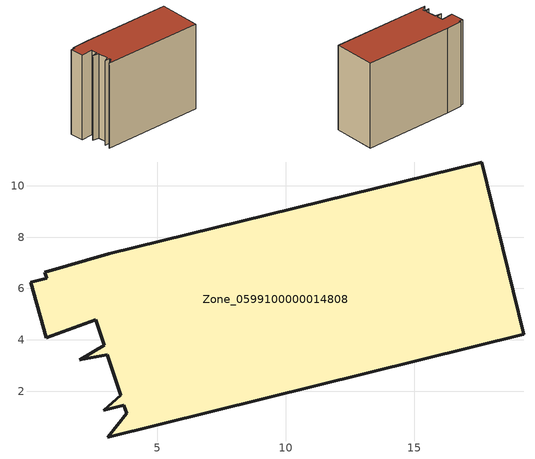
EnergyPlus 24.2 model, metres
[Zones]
Zone_0599100000014808
 floor ground (C_G): 2.9,1.26 3.57,1.84 3.05,3.41 1.96,3.22 2.93,3.79 2.6,4.79 0.68,4.09 0.07,6.24 0.68,6.4 0.61,6.64 3.1,7.35 17.64,10.93 19.27,4.21 3.07,0.21 3.79,1.15 3.69,1.46 z0
 wall outside (C_F): 19.27,4.21 17.64,10.93 3.1,7.35 0.61,6.64 0.68,6.4 0.07,6.24 0.68,4.09 2.6,4.79 2.93,3.79 1.96,3.22 3.05,3.41 3.57,1.84 2.9,1.26 3.69,1.46 3.79,1.15 3.07,0.21 19.27,4.21 z0:14.14
 roof outside (C_R): 0.68,6.4 0.07,6.24 0.68,4.09 2.6,4.79 2.93,3.79 1.96,3.22 3.05,3.41 3.57,1.84 2.9,1.26 3.69,1.46 3.79,1.15 3.07,0.21 19.27,4.21 17.64,10.93 3.1,7.35 0.61,6.64 z14.14
[BUILDING]
Pand.0599100000014808: North Axis=0; Terrain=City; Loads Convergence Tolerance Value=0.04; Temperature Convergence Tolerance Value=0.4; Solar Distribution=FullExterior; Maximum Number of Warmup Days=25; Minimum Number of Warmup Days=1
[Site:Location]
Rotterdam.The.Hague.AP_ZH_NLD Design_Conditions: Latitude=51.96; Longitude=4.45; Time Zone=1; Elevation=-4.5
[SITE:GROUNDTEMPERATURE:BUILDINGSURFACE]
18, 18, 18, 18, 18, 18, 18, 18, 18, 18, 18, 18
[MATERIAL] Thermal Absorptance=0.9; Solar Absorptance=0.7; Visible Absorptance=0.7
Name | Roughness | Thickness | Conductivity | Density | Specific Heat
G.TI.1946 | MediumSmooth | 0.15 | 1 | 540 | 1210
F.TI.1946 | Rough | 0.3 | 0.857143 | 1920 | 840
R.TI.1946 | MediumRough | 0.2 | 0.1 | 1500 | 1000
[CONSTRUCTION]
C_G: G.TI.1946
C_F: F.TI.1946
C_R: R.TI.1946
[ZONE]
Zone_0599100000014808: Type=1; Multiplier=1; Ceiling Height=Autocalculate; Volume=Autocalculate; Floor Area=autocalculate; Part of Total Floor Area=Yes
[ZONEINFILTRATION:DESIGNFLOWRATE]
Infil_Zone_0599100000014808: Zone or ZoneList or Space or SpaceList=Zone_0599100000014808; Schedule=AlwaysOn; Design Flow Rate Calculation Method=Flow/Area; Flow Rate per Floor Area=0.003; Constant Term Coefficient=1; Temperature Term Coefficient=0; Velocity Term Coefficient=0; Velocity Squared Term Coefficient=0
[HVACTEMPLATE:ZONE:IDEALLOADSAIRSYSTEM]
Zone_0599100000014808: Maximum Heating Supply Air Temperature=50; Minimum Cooling Supply Air Temperature=13; Maximum Heating Supply Air Humidity Ratio=0.0156; Minimum Cooling Supply Air Humidity Ratio=0.0077; Heating Limit=NoLimit; Cooling Limit=NoLimit; Dehumidification Control Type=ConstantSensibleHeatRatio; Cooling Sensible Heat Ratio=0.7; Dehumidification Setpoint=60; Humidification Control Type=None; Humidification Setpoint=30; Outdoor Air Method=None; Outdoor Air Flow Rate per Person=0.00944; Outdoor Air Flow Rate per Zone Floor Area=0; Outdoor Air Flow Rate per Zone=0; Demand Controlled Ventilation Type=None; Outdoor Air Economizer Type=NoEconomizer; Heat Recovery Type=None; Sensible Heat Recovery Effectiveness=0.7; Latent Heat Recovery Effectiveness=0.65
[ZONECONTROL:THERMOSTAT]
ThermostatControl_Zone_0599100000014808: Zone or ZoneList=Zone_0599100000014808; Control Type Schedule=DualSetpointControlType; Control 1=Thermostat_Zone_0599100000014808; Temperature Difference Between Cutout And Setpoint=0
[THERMOSTATSETPOINT:DUALSETPOINT]
Thermostat_Zone_0599100000014808: Heating Setpoint Temperature Schedule=HeatingSetpoint_Zone_0599100000014808; Cooling Setpoint Temperature Schedule=CoolingSetpoint_Zone_0599100000014808
[SCHEDULE:COMPACT]
HeatingSetpoint_Zone_0599100000014808: Through: 12/31, For: AllDays, Until: 24:00, 21
CoolingSetpoint_Zone_0599100000014808: Through: 12/31, For: AllDays, Until: 24:00, 24
DualSetpointControlType: Through: 12/31, For: AllDays, Until: 24:00, 4
AlwaysOn: Through: 12/31, For: AllDays, Until: 24:00, 1
